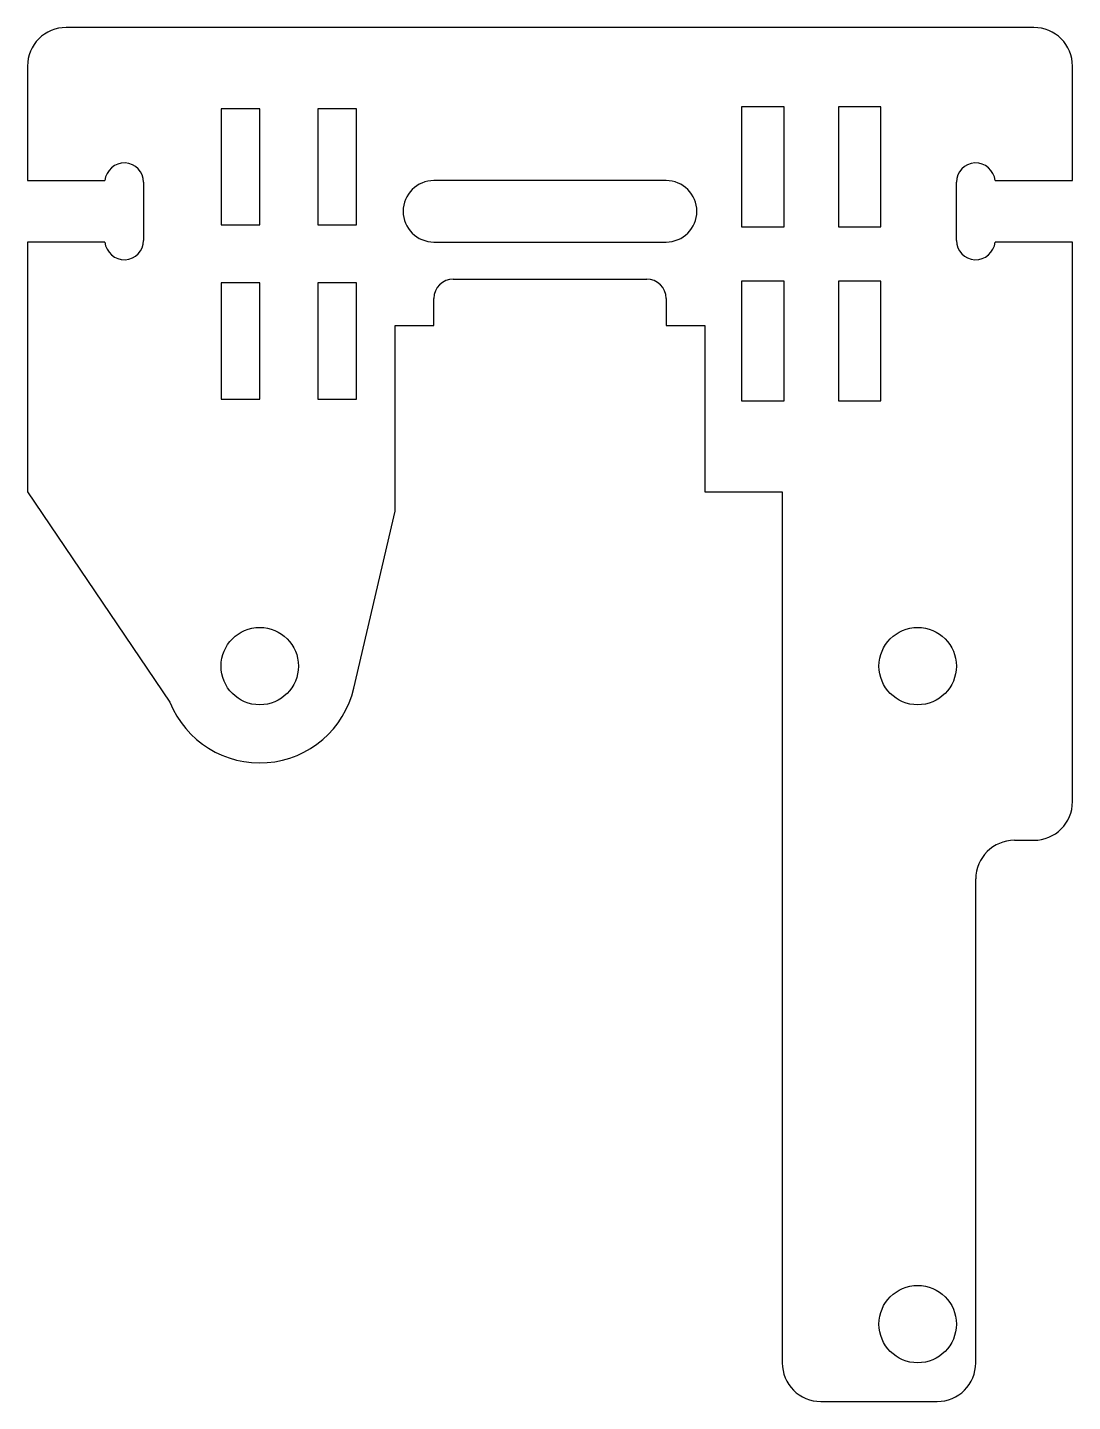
# Model space of a CAD drawing. Header units: millimetres. Extents: x 39 to 93, y -48 to 23.
import ezdxf

# ---------------------------------------------------------------- set-up
doc = ezdxf.new("R2010")
doc.units = ezdxf.units.MM
doc.layers.get('0').update_dxf_attribs({"linetype": 'CONTINUOUS'})

msp = doc.modelspace()

# ---------------------------------------------------------------- linework, layer by layer
for p, q in [((91, 23), (41, 23)), ((39, 21), (39, 15.088)), ((93, 15.088), (93, 21)), ((39, 15.088), (43.004, 15.088)), ((45, 15), (45, 12)), ((87, 12), (87, 15)), ((88.996, 15.088), (93, 15.088)), ((43.004, 11.913), (39, 11.913)), ((39, 11.913), (39, -1)), ((93, 11.913), (88.996, 11.913)), ((93, -17), (93, 11.913)), ((61, 10), (71, 10)), ((60, 7.6), (60, 9)), ((72, 9), (72, 7.6)), ((58, -2), (58, 7.6)), ((58, 7.6), (60, 7.6)), ((72, 7.6), (74, 7.6)), ((74, 7.6), (74, -1)), ((39, -1), (46.36, -11.862)), ((74, -1), (78, -1)), ((78, -1), (78, -46)), ((55.869, -11.136), (58, -2)), ((90, -19), (91, -19)), ((88, -46), (88, -21)), ((80, -48), (86, -48))]:
    msp.add_line(p, q)
for points in [[(49, 18.8), (49, 12.8), (51, 12.8), (51, 18.8)], [(56, 18.8), (54, 18.8), (54, 12.8), (56, 12.8)], [(75.9, 12.7), (78.1, 12.7), (78.1, 18.9), (75.9, 18.9)], [(83.1, 12.7), (83.1, 18.9), (80.9, 18.9), (80.9, 12.7)], [(51, 3.8), (51, 9.8), (49, 9.8), (49, 3.8)], [(56, 3.8), (56, 9.8), (54, 9.8), (54, 3.8)], [(78.1, 9.9), (75.9, 9.9), (75.9, 3.7), (78.1, 3.7)], [(83.1, 3.7), (83.1, 9.9), (80.9, 9.9), (80.9, 3.7)]]:
    msp.add_lwpolyline(points, close=True)
msp.add_lwpolyline([(72, 15.088), (60, 15.088, 1), (60, 11.913), (72, 11.913, 1)], format="xyb", close=True)
for centre in [(51, -10), (85, -10), (85, -44)]:
    msp.add_circle(centre, 2)
for centre, radius, start, end in [((41, 21), 2, 90, 180), ((91, 21), 2, 0, 90), ((44, 15), 1, 0, 174.9802), ((88, 15), 1, 5.0198, 180), ((44, 12), 1, -174.9802, 0), ((88, 12), 1, 180, 354.9802), ((61, 9), 1, 90, 180), ((71, 9), 1, 0, 90), ((51, -10), 5, 201.86885, 346.87177), ((91, -17), 2, -90, 0), ((90, -21), 2, 90, 180), ((80, -46), 2, 180, 270), ((86, -46), 2, -90, 0)]:
    msp.add_arc(centre, radius, start, end)

doc.saveas('drawing.dxf')
